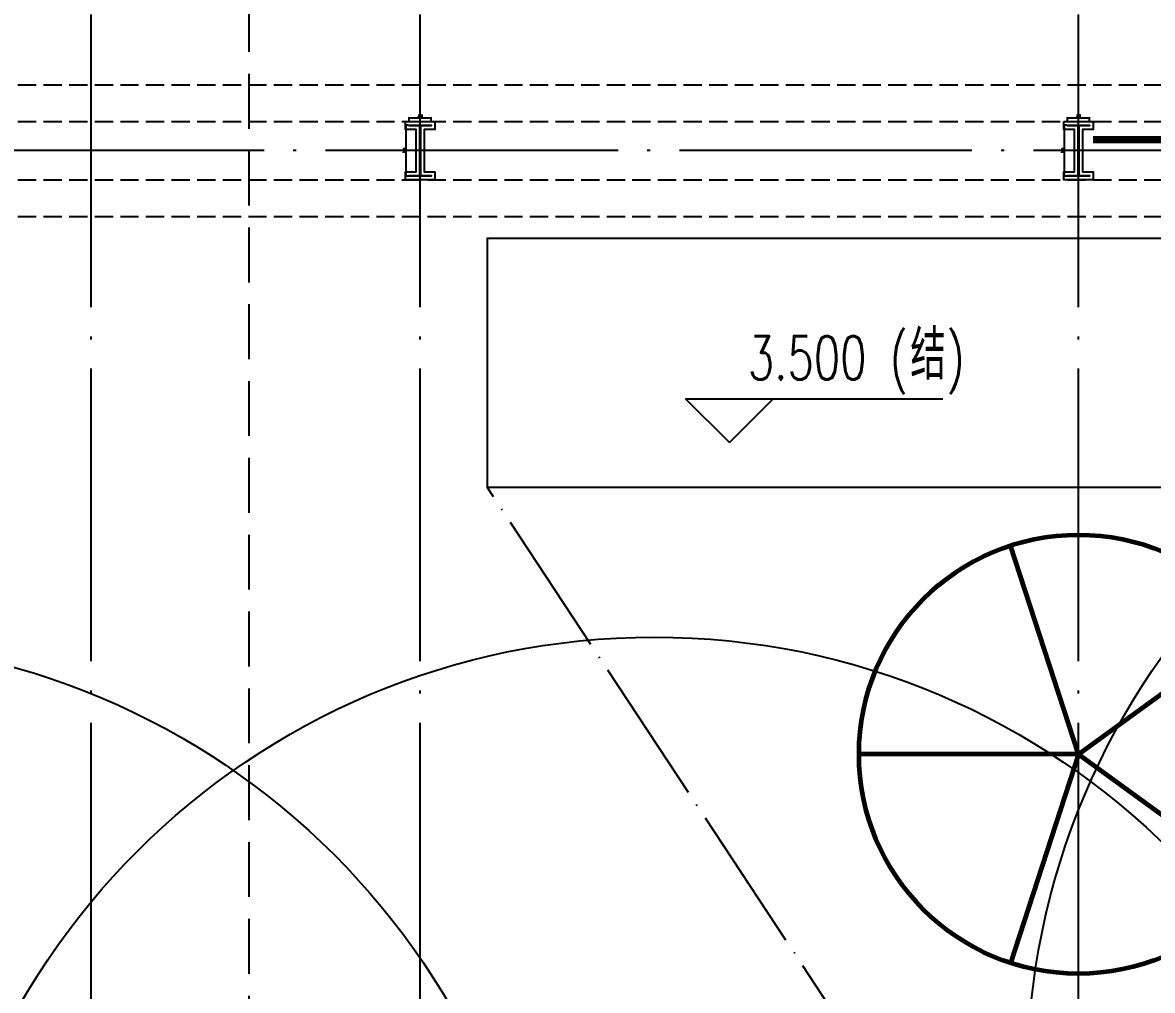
# Model space of a CAD drawing. Extents: x -1313754 to 847533, y 489853 to 941203.
# Drawn here: x -152291 to -136843, y 645092 to 658320 of the extents above; entities that cross this region are included whole.
import ezdxf

# ---------------------------------------------------------------- set-up
doc = ezdxf.new("R2010")
doc.units = 0
doc.header["$LTSCALE"] = 1000
doc.header["$MEASUREMENT"] = 0
for name, pattern in [('CENTER', [2, 1.25, -0.25, 0.25, -0.25]), ('DASH', [0.35, 0.25, -0.1]), ('DOTE', [2.42, 2, -0.2, 0.02, -0.2])]:
    doc.linetypes.add(name, pattern=pattern)
doc.layers.get('Defpoints').update_dxf_attribs({"color": 210})
for name, color, linetype in [('A-AXIS-DOTE', 14, 'DOTE'), ('A-AXIS-DP', 126, 'Continuous'), ('A-HATCH-2', 251, 'Continuous'), ('A-LIN-V', 9, 'Continuous'), ('A-SFCE', 30, 'Continuous'), ('A-WINDOW', 140, 'Continuous'), ('AS-COLN', 6, 'Continuous'), ('AS-WALL', 40, 'Continuous'), ('DIM_SYMB', 3, 'Continuous'), ('PUB_TEXT', 7, 'Continuous'), ('SB_ZF消火栓', 10, 'Continuous'), ('建-标高', 3, 'Continuous')]:
    doc.layers.add(name, color=color, linetype=linetype)
doc.layers.add('柱间支撑', color=6, linetype='CENTER', lineweight=0)
doc.styles.add('_TCH_DIM_T3', font='SIMPLEX', dxfattribs={"width": 0.705882, "bigfont": 'GBCBIG'})
doc.styles.add('A-STANDARD', font='SIMPLEX', dxfattribs={"bigfont": 'GBCBIG'})
doc.dimstyles.new('_TCH_ARCH&&10', dxfattribs={"dimtxt": 29.75, "dimasz": 10, "dimexe": 10, "dimexo": 10, "dimgap": 12.625, "dimtad": 1, "dimdec": 0, "dimzin": 0, "dimdsep": 46, "dimtxsty": '_TCH_DIM_T3', "dimblk": 'ARCHTICK', "dimcen": 0.09, "dimclrt": 7, "dimazin": 2, "dimtfac": 1, "dimtdec": 0, "dimtix": 1, "dimtmove": 2, "dimatfit": 3, "dimfxl": 0, "dimtolj": 1, "dimtzin": 0, "dimarcsym": 0})

# ---------------------------------------------------------------- blocks, each defined once
blk = doc.blocks.new('dote')
at = {"layer": 'A-AXIS-DOTE', "ltscale": 2}
for p, q in [((69382.2, -169748.9), (69382.2, -75950)), ((73882.2, -169748.9), (73882.2, -75950)), ((82882.2, -169748.9), (82882.2, -75950)), ((100786.4, -148250), (-75513.6, -148250))]:
    blk.add_line(p, q, dxfattribs=at)
at = {"layer": 'DIM_SYMB', "linetype": 'DASH', "ltscale": 3}
blk.add_lwpolyline([(71542.3, -172100), (71542.3, -75175)], dxfattribs=at)
blk = doc.blocks.new('_ArchTick')
at = {"color": 0, "linetype": 'ByBlock', "const_width": 0.4}
blk.add_lwpolyline([(-0.5, -0.5), (0.5, 0.5)], dxfattribs=at)
blk = doc.blocks.new('*D1765')
at = {"layer": 'A-AXIS-DP', "color": 0, "lineweight": -2}
for p, q in [((-195790, 766880), (-195790, 766929)), ((-195790, 766919), (-195490, 766919)), ((-195490, 766880), (-195490, 766929))]:
    blk.add_line(p, q, dxfattribs=at)
at = {"layer": 'Defpoints', "color": 0}
for p in [(-195790, 766870), (-195490, 766919), (-195490, 766870)]:
    blk.add_point(p, dxfattribs=at)
at = {"layer": 'A-AXIS-DP', "color": 0, "lineweight": -2, "xscale": 10, "yscale": 10, "zscale": 10, "rotation": 180}
blk.add_blockref('_ArchTick', (-195790, 766919), dxfattribs=at)
at = {"layer": 'A-AXIS-DP', "color": 0, "lineweight": -2, "xscale": 10, "yscale": 10, "zscale": 10}
blk.add_blockref('_ArchTick', (-195490, 766919), dxfattribs=at)
at = {"layer": 'A-AXIS-DP', "color": 7, "insert": (-195640, 766946), "char_height": 29.8, "attachment_point": 5, "style": '_TCH_DIM_T3'}
blk.add_mtext('\\A1;300', dxfattribs=at)
blk = doc.blocks.new('*D1766')
at = {"layer": 'A-AXIS-DP', "color": 0, "lineweight": -2}
for p, q in [((-195800, 766820), (-195841, 766820)), ((-195831, 766120), (-195831, 766820)), ((-195800, 766120), (-195841, 766120))]:
    blk.add_line(p, q, dxfattribs=at)
at = {"layer": 'Defpoints', "color": 0}
for p in [(-195831, 766820), (-195790, 766820), (-195790, 766120)]:
    blk.add_point(p, dxfattribs=at)
at = {"layer": 'A-AXIS-DP', "color": 0, "lineweight": -2, "xscale": 10, "yscale": 10, "zscale": 10}
for p, rotation in [((-195831, 766820), 90), ((-195831, 766120), 270)]:
    blk.add_blockref('_ArchTick', p, dxfattribs=dict(at, rotation=rotation))
at = {"layer": 'A-AXIS-DP', "color": 7, "insert": (-195859, 766470), "char_height": 29.8, "attachment_point": 5, "rotation": 90, "style": '_TCH_DIM_T3'}
blk.add_mtext('\\A1;700', dxfattribs=at)
blk = doc.blocks.new('w42343')
at = {"layer": 'A-HATCH-2', "linetype": 'DASH'}
for p, q in [((-263654.2, 657470), (-128354.2, 657470)), ((-263654.2, 656970), (-128354.2, 656970)), ((-263654.2, 656170), (-128354.2, 656170)), ((-263654.2, 655670), (-128354.2, 655670))]:
    blk.add_line(p, q, dxfattribs=at)
blk = doc.blocks.new('w4324324')
at = {"layer": 'A-HATCH-2', "lineweight": 60}
for q in [(-1694760, 686605), (-1697614, 684532), (-1691907, 684532), (-1696524, 681178), (-1692997, 681178)]:
    blk.add_line((-1694760, 683605), q, dxfattribs=at)
blk.add_circle((-1694760, 683605), 3000, dxfattribs=at)
blk = doc.blocks.new('ner546')
at = {"layer": 'A-LIN-V'}
blk.add_blockref('w4324324', (565280, -64744), dxfattribs=at)
blk = doc.blocks.new('23124232432')
at = {"layer": '柱间支撑', "const_width": 100}
blk.add_lwpolyline([(-129054, 656720), (-137654, 656720)], dxfattribs=at)
blk = doc.blocks.new('A$C5D961328')
at = {"layer": 'A-LIN-V', "ltscale": 500}
blk.add_circle((350, 40), 10001, dxfattribs=at)
blk = doc.blocks.new('234243242332')
at = {"layer": 'SB_ZF消火栓', "rotation": 90}
blk.add_blockref('A$C5D961328', (-128514, 643522), dxfattribs=at)
at = {"layer": 'SB_ZF消火栓'}
for p in [(-144004, 639880), (-155454, 639836)]:
    blk.add_blockref('A$C5D961328', p, dxfattribs=at)
blk = doc.blocks.new('nt66')
at = {"layer": 'A-HATCH-2'}
blk.add_lwpolyline([(-195840, 766870), (-195440, 766870), (-195440, 766758), (-195586, 766758), (-195586, 766182), (-195440, 766182), (-195440, 766070), (-195840, 766070), (-195840, 766182), (-195694, 766182), (-195694, 766758), (-195840, 766758)], close=True, dxfattribs=at)
at = {"layer": 'AS-COLN'}
blk.add_lwpolyline([(-195790, 766820), (-195490, 766820), (-195490, 766808), (-195636, 766808), (-195636, 766132), (-195490, 766132), (-195490, 766120), (-195790, 766120), (-195790, 766132), (-195644, 766132), (-195644, 766808), (-195790, 766808)], close=True, dxfattribs=at)
at = {"layer": 'A-AXIS-DP'}
for p1, p2, distance, picture, middle in [((-195790, 766870), (-195490, 766870), 48.8, '*D1765', (-195640, 766946.2)), ((-195790, 766120), (-195790, 766820), 41.2, '*D1766', (-195858.7, 766470))]:
    dim = blk.add_aligned_dim(p1=p1, p2=p2, distance=distance, dimstyle='_TCH_ARCH&&10', dxfattribs=at)
    dim.commit()
    dim.dimension.update_dxf_attribs({"geometry": picture, "text_midpoint": middle})
blk = doc.blocks.new('33333')
for p in [(48786, -109900), (57786, -109900)]:
    blk.add_blockref('nt66', p)

msp = doc.modelspace()

# ---------------------------------------------------------------- linework, layer by layer
at = {"layer": 'A-AXIS-DOTE'}
msp.add_line((-137854.2, 639720), (-145940, 651970.2), dxfattribs=at)
at = {"layer": 'A-SFCE'}
msp.add_lwpolyline([(-145940, 651970.2), (-136440, 651970.2), (-136440, 655370.2), (-145940, 655370.2)], close=True, dxfattribs=at)
at = {"layer": '建-标高'}
for p, q in [((-142626.4, 652580), (-143226.4, 653180)), ((-143226.4, 653180), (-139706.4, 653180)), ((-142626.4, 652580), (-142026.4, 653180))]:
    msp.add_line(p, q, dxfattribs=at)

# ---------------------------------------------------------------- block references
at = {"layer": 'A-LIN-V', "rotation": 90.00000000000001}
msp.add_blockref('ner546', (481006.5, 1777800), dxfattribs=at)
at = {"layer": 'A-WINDOW'}
for name in ['33333', 'w42343']:
    msp.add_blockref(name, (0, 0), dxfattribs=at)
at = {"layer": 'AS-WALL'}
msp.add_blockref('dote', (-220736.4, 804820), dxfattribs=at)
at = {"layer": 'SB_ZF消火栓', "linetype": 'Continuous'}
msp.add_blockref('234243242332', (0, 0), dxfattribs=at)
at = {"layer": '柱间支撑'}
msp.add_blockref('23124232432', (0, 0), dxfattribs=at)

# ---------------------------------------------------------------- texts
at = {"layer": 'PUB_TEXT', "style": 'A-STANDARD', "width": 0.705882}
for s, p in [('(', (-140433.6, 653440)), (')', (-139662.1, 653440)), ('3.500', (-142373.6, 653440))]:
    msp.add_text(s, height=595, dxfattribs=at).set_placement(p)
at = {"layer": 'PUB_TEXT', "style": 'A-STANDARD'}
msp.add_text('结', height=675.2, dxfattribs=at).set_placement((-140153.6, 653440))

doc.saveas('drawing.dxf')
